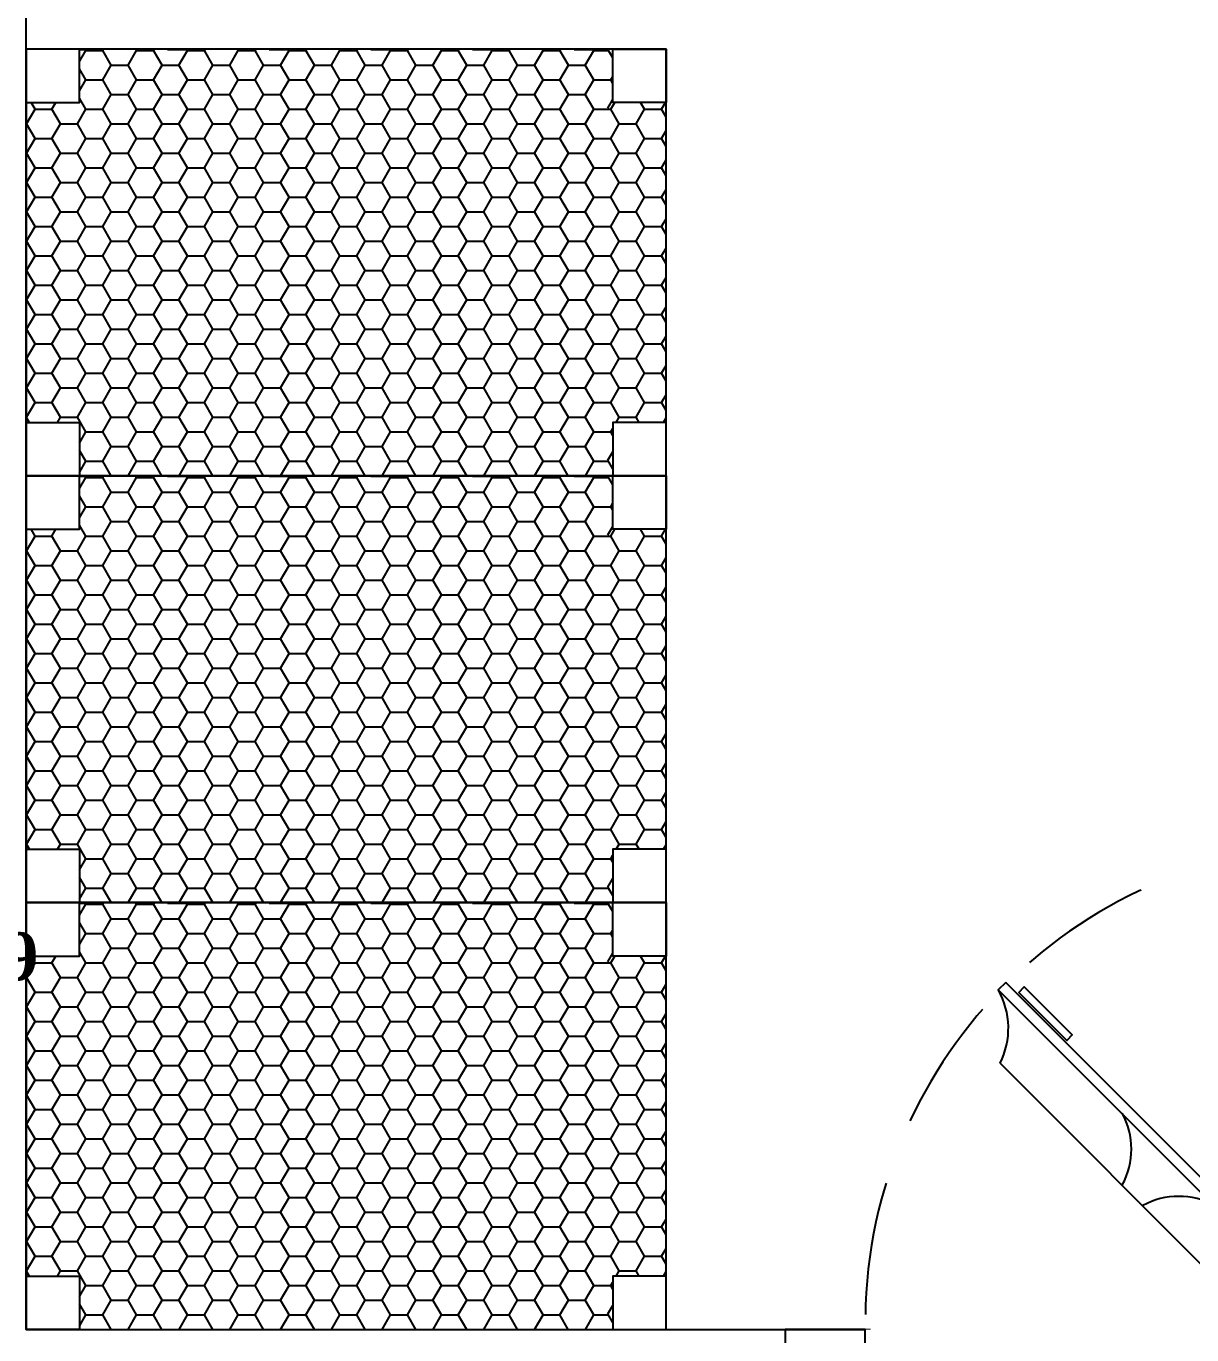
# Model space of a CAD drawing. Header units: millimetres. Extents: x 322668 to 332469, y 13187 to 20117.
# Drawn here: x 329179.1 to 329397.7, y 15330.3 to 15575.6 of the extents above; entities that cross this region are included whole.
import ezdxf

# ---------------------------------------------------------------- set-up
doc = ezdxf.new("R2010")
doc.units = ezdxf.units.MM
doc.header["$LTSCALE"] = 50
doc.header["$MEASUREMENT"] = 0
doc.header["$PDMODE"] = 3
doc.header["$PDSIZE"] = -0.5
doc.linetypes.add('DASHED', pattern=[0.75, 0.5, -0.25])
doc.layers.get('0').update_dxf_attribs({"linetype": 'CONTINUOUS'})
doc.layers.get('DEFPOINTS').update_dxf_attribs({"linetype": 'CONTINUOUS'})
doc.layers.add('GRC-Ekipman', color=4, linetype='CONTINUOUS', lineweight=25)
doc.layers.add('s-depo', color=140, linetype='CONTINUOUS', lineweight=25)
for name, color, linetype in [('Kıtc-002 Çizgi', 7, 'CONTINUOUS'), ('Kıtc-028 Yer Izgarası', 252, 'CONTINUOUS'), ('Kıtc-034 Soğuk Oda', 1, 'CONTINUOUS'), ('MIM_DUVAR', 4, 'CONTINUOUS'), ('MIM_OLCU-DIS', 1, 'CONTINUOUS')]:
    doc.layers.add(name, color=color, linetype=linetype)
doc.styles.add('OLCU', font='TSIMPLEX.SHX', dxfattribs={"width": 0.7})
doc.styles.add('REF', font='calibri.ttf', dxfattribs={"height": 10})
doc.dimstyles.new('200-OLCU-DIŞ', dxfattribs={"dimtxt": 30, "dimasz": 10, "dimexe": 0, "dimexo": 0, "dimgap": 10, "dimtad": 1, "dimdec": 1, "dimdsep": 46, "dimtxsty": 'OLCU', "dimblk1": 'DOT', "dimblk2": 'DOT', "dimsah": 1, "dimcen": 0, "dimclrd": 7, "dimclre": 7, "dimclrt": 4, "dimadec": 0, "dimazin": 0, "dimtfac": 1, "dimtdec": 1, "dimtix": 1, "dimtmove": 2, "dimatfit": 3, "dimldrblk": 'DOT', "dimfxl": 0, "dimtolj": 1, "dimarcsym": 0})

# ---------------------------------------------------------------- blocks, each defined once
blk = doc.blocks.new('_DOT')
at = {"color": 0, "linetype": 'ByBlock'}
blk.add_line((-0.5, 0), (-1, 0), dxfattribs=at)
at = {"color": 0, "linetype": 'ByBlock', "const_width": 0.5}
blk.add_lwpolyline([(-0.25, 0, 1), (0.25, 0, 1)], format="xyb", close=True, dxfattribs=at)
blk = doc.blocks.new('*D159')
at = {"layer": 'DEFPOINTS', "color": 0}
for p in [(329577.75, 18407.96, -57.5), (327588.54, 14893), (330092.59, 14893)]:
    blk.add_point(p, dxfattribs=at)
at = {"layer": 'MIM_OLCU-DIS', "color": 7, "lineweight": -2}
for p, q in [((330052.83, 18407.96), (330092.59, 18407.96)), ((330092.59, 18397.96), (330092.59, 14903)), ((330052.59, 14893), (330092.59, 14893))]:
    blk.add_line(p, q, dxfattribs=at)
at = {"layer": 'MIM_OLCU-DIS', "color": 7, "lineweight": -2, "xscale": 10, "yscale": 10, "zscale": 10}
for p, rotation in [((330092.59, 18407.96), 90), ((330092.59, 14893), 270)]:
    blk.add_blockref('_DOT', p, dxfattribs=dict(at, rotation=rotation))
at = {"layer": 'MIM_OLCU-DIS', "color": 4, "insert": (330067.59, 16650.48), "char_height": 30, "attachment_point": 5, "rotation": 90, "style": 'OLCU'}
blk.add_mtext('\\A1;3515', dxfattribs=at)
blk = doc.blocks.new('A$C60E3056A')
at = {"layer": 'Kıtc-034 Soğuk Oda', "color": 3}
blk.add_line((13.32, 80.05), (13.32, 9.95), dxfattribs=at)
for points in [[(1.83, 0), (3.83, 0), (3.83, 90), (1.83, 90)], [(1.44, 3.03), (0, 3.03), (0, 15.75), (1.44, 15.75)]]:
    blk.add_lwpolyline(points, close=True, dxfattribs=at)
for centre, radius, start, end in [((17.93, 93.95), 14.65, 195.6381, 251.6489), ((17.17, 61.16), 14, 196.3254, 253.6365), ((17.17, 28.84), 14, 106.3635, 163.6746), ((17.93, -3.95), 14.65, 108.3511, 164.3619)]:
    blk.add_arc(centre, radius, start, end, dxfattribs=at)
blk = doc.blocks.new('A$C4A7C2E03')
at = {"layer": 'Kıtc-034 Soğuk Oda', "color": 254}
blk.add_line((80.05, 0), (9.95, 0), dxfattribs=at)
for points in [[(3.03, 11.89), (3.03, 13.32), (15.75, 13.32), (15.75, 11.89)], [(0, 11.49), (0, 9.49), (90, 9.49), (90, 11.49)]]:
    blk.add_lwpolyline(points, close=True, dxfattribs=at)
for centre, radius, start, end in [((-3.95, -4.61), 14.65, 18.3511, 74.3619), ((28.84, -3.84), 14, 16.3635, 73.6746), ((61.16, -3.84), 14, 106.3254, 163.6365), ((93.95, -4.61), 14.65, 105.6381, 161.6489)]:
    blk.add_arc(centre, radius, start, end, dxfattribs=at)
blk = doc.blocks.new('A$C65962AFD')
at = {"color": 3}
blk.add_wipeout([(90.69, 105), (90.69, 15), (100.69, 15), (100.69, 105)], dxfattribs=at).dxf.layer = 'Kıtc-034 Soğuk Oda'
at = {"layer": 'Kıtc-002 Çizgi', "color": 254, "linetype": 'DASHED'}
blk.add_arc((89.46, 104.46), 89.47, 180.9342, 270.7837, dxfattribs=at)
at = {"layer": 'Kıtc-034 Soğuk Oda'}
for points in [[(100.69, 105), (100.69, 120), (90.69, 120), (90.69, 105)], [(100.69, 0), (100.69, 15), (90.69, 15), (90.69, 0)]]:
    blk.add_lwpolyline(points, close=True, dxfattribs=at)
at = {"layer": 'Kıtc-002 Çizgi'}
blk.add_blockref('A$C4A7C2E03', (0, 94.09), dxfattribs=at)
at = {"layer": 'Kıtc-002 Çizgi', "rotation": 315}
blk.add_blockref('A$C60E3056A', (24.34, 42.65), dxfattribs=at)
blk = doc.blocks.new('A$C395D4C7C')
at = {"layer": 'Kıtc-028 Yer Izgarası'}
for p, q in [((10, 79.92), (13.83, 79.92)), ((10, 77.64), (11.19, 79.71)), ((11.19, 79.71), (11.07, 79.92)), ((11.19, 79.71), (14.37, 79.71)), ((13.83, 79.92), (13.88, 80)), ((14.37, 79.71), (14.51, 79.96)), ((15.95, 76.96), (14.37, 79.71)), ((19.13, 76.96), (20.72, 79.71)), ((20.72, 79.71), (20.59, 79.94)), ((20.72, 79.71), (23.89, 79.71)), ((23.89, 79.71), (24.02, 79.93)), ((25.48, 76.96), (23.89, 79.71)), ((26.53, 79.92), (26.48, 80)), ((26.53, 79.92), (32.88, 79.92)), ((28.65, 76.96), (30.24, 79.71)), ((30.24, 79.71), (30.12, 79.92)), ((30.24, 79.71), (33.42, 79.71)), ((32.88, 79.92), (32.93, 80)), ((33.42, 79.71), (33.55, 79.94)), ((35, 76.96), (33.42, 79.71)), ((38.18, 76.96), (39.77, 79.71)), ((39.77, 79.71), (39.64, 79.93)), ((39.77, 79.71), (42.94, 79.71)), ((42.94, 79.71), (43.07, 79.92)), ((44.53, 76.96), (42.94, 79.71)), ((45.58, 79.92), (45.53, 80)), ((45.58, 79.92), (51.93, 79.92)), ((47.7, 76.96), (49.29, 79.71)), ((49.29, 79.71), (49.17, 79.92)), ((49.29, 79.71), (52.47, 79.71)), ((51.93, 79.92), (51.98, 80)), ((52.47, 79.71), (52.6, 79.93)), ((54.05, 76.96), (52.47, 79.71)), ((57.23, 76.96), (58.82, 79.71)), ((58.82, 79.71), (58.69, 79.93)), ((58.82, 79.71), (61.99, 79.71)), ((61.99, 79.71), (62.12, 79.92)), ((63.58, 76.96), (61.99, 79.71)), ((64.63, 79.92), (64.58, 80)), ((64.63, 79.92), (70.98, 79.92)), ((66.75, 76.96), (68.34, 79.71)), ((68.34, 79.71), (68.22, 79.92)), ((68.34, 79.71), (71.52, 79.71)), ((70.98, 79.92), (71.03, 80)), ((71.52, 79.71), (71.65, 79.93)), ((73.1, 76.96), (71.52, 79.71)), ((76.28, 76.96), (77.87, 79.71)), ((77.87, 79.71), (77.74, 79.92)), ((77.87, 79.71), (81.04, 79.71)), ((81.04, 79.71), (81.16, 79.92)), ((82.63, 76.96), (81.04, 79.71)), ((83.68, 79.92), (83.63, 80)), ((83.68, 79.92), (90.03, 79.92)), ((85.8, 76.96), (87.39, 79.71)), ((87.39, 79.71), (87.27, 79.92)), ((87.39, 79.71), (90.57, 79.71)), ((90.03, 79.92), (90.08, 80)), ((90.57, 79.71), (90.69, 79.93)), ((92.15, 76.96), (90.57, 79.71)), ((95.33, 76.96), (96.92, 79.71)), ((96.92, 79.71), (96.79, 79.92)), ((96.92, 79.71), (100.09, 79.71)), ((100.09, 79.71), (100.21, 79.92)), ((101.68, 76.96), (100.09, 79.71)), ((102.73, 79.92), (102.68, 80)), ((102.73, 79.92), (109.08, 79.92)), ((104.85, 76.96), (106.44, 79.71)), ((106.44, 79.71), (106.32, 79.92)), ((106.44, 79.71), (109.2, 79.71)), ((109.08, 79.92), (109.13, 80)), ((110, 78.32), (109.08, 79.92)), ((11.19, 74.21), (10, 76.27)), ((14.37, 74.21), (15.95, 76.96)), ((15.95, 76.96), (19.13, 76.96)), ((20.72, 74.21), (19.13, 76.96)), ((23.89, 74.21), (25.48, 76.96)), ((25.48, 76.96), (28.65, 76.96)), ((30.24, 74.21), (28.65, 76.96)), ((33.42, 74.21), (35, 76.96)), ((35, 76.96), (38.18, 76.96)), ((39.77, 74.21), (38.18, 76.96)), ((42.94, 74.21), (44.53, 76.96)), ((44.53, 76.96), (47.7, 76.96)), ((49.29, 74.21), (47.7, 76.96)), ((52.47, 74.21), (54.05, 76.96)), ((54.05, 76.96), (57.23, 76.96)), ((58.82, 74.21), (57.23, 76.96)), ((61.99, 74.21), (63.58, 76.96)), ((63.58, 76.96), (66.75, 76.96)), ((68.34, 74.21), (66.75, 76.96)), ((71.52, 74.21), (73.1, 76.96)), ((73.1, 76.96), (76.28, 76.96)), ((77.87, 74.21), (76.28, 76.96)), ((81.04, 74.21), (82.63, 76.96)), ((82.63, 76.96), (85.8, 76.96)), ((87.39, 74.21), (85.8, 76.96)), ((90.57, 74.21), (92.15, 76.96)), ((92.15, 76.96), (95.33, 76.96)), ((96.92, 74.21), (95.33, 76.96)), ((100.09, 74.21), (101.68, 76.96)), ((101.68, 76.96), (104.85, 76.96)), ((106.44, 74.21), (104.85, 76.96)), ((10, 72.14), (11.19, 74.21)), ((11.19, 74.21), (14.37, 74.21)), ((15.95, 71.46), (14.37, 74.21)), ((19.13, 71.46), (20.72, 74.21)), ((20.72, 74.21), (23.89, 74.21)), ((25.48, 71.46), (23.89, 74.21)), ((28.65, 71.46), (30.24, 74.21)), ((30.24, 74.21), (33.42, 74.21)), ((35, 71.46), (33.42, 74.21)), ((38.18, 71.46), (39.77, 74.21)), ((39.77, 74.21), (42.94, 74.21)), ((44.53, 71.46), (42.94, 74.21)), ((47.7, 71.46), (49.29, 74.21)), ((49.29, 74.21), (52.47, 74.21)), ((54.05, 71.46), (52.47, 74.21)), ((57.23, 71.46), (58.82, 74.21)), ((58.82, 74.21), (61.99, 74.21)), ((63.58, 71.46), (61.99, 74.21)), ((66.75, 71.46), (68.34, 74.21)), ((68.34, 74.21), (71.52, 74.21)), ((73.1, 71.46), (71.52, 74.21)), ((76.28, 71.46), (77.87, 74.21)), ((77.87, 74.21), (81.04, 74.21)), ((82.63, 71.46), (81.04, 74.21)), ((85.8, 71.46), (87.39, 74.21)), ((87.39, 74.21), (90.57, 74.21)), ((92.15, 71.46), (90.57, 74.21)), ((95.33, 71.46), (96.92, 74.21)), ((96.92, 74.21), (100.09, 74.21)), ((101.68, 71.46), (100.09, 74.21)), ((104.85, 71.46), (106.44, 74.21)), ((106.44, 74.21), (109.62, 74.21)), ((109.62, 74.21), (110, 74.87)), ((110, 73.55), (109.62, 74.21)), ((14.37, 68.71), (15.95, 71.46)), ((15.95, 71.46), (19.13, 71.46)), ((20.72, 68.71), (19.13, 71.46)), ((23.89, 68.71), (25.48, 71.46)), ((25.48, 71.46), (28.65, 71.46)), ((30.24, 68.71), (28.65, 71.46)), ((33.42, 68.71), (35, 71.46)), ((35, 71.46), (38.18, 71.46)), ((39.77, 68.71), (38.18, 71.46)), ((42.94, 68.71), (44.53, 71.46)), ((44.53, 71.46), (47.7, 71.46)), ((49.29, 68.71), (47.7, 71.46)), ((52.47, 68.71), (54.05, 71.46)), ((54.05, 71.46), (57.23, 71.46)), ((58.82, 68.71), (57.23, 71.46)), ((61.99, 68.71), (63.58, 71.46)), ((63.58, 71.46), (66.75, 71.46)), ((68.34, 68.71), (66.75, 71.46)), ((71.52, 68.71), (73.1, 71.46)), ((73.1, 71.46), (76.28, 71.46)), ((77.87, 68.71), (76.28, 71.46)), ((81.04, 68.71), (82.63, 71.46)), ((82.63, 71.46), (85.8, 71.46)), ((87.39, 68.71), (85.8, 71.46)), ((90.57, 68.71), (92.15, 71.46)), ((92.15, 71.46), (95.33, 71.46)), ((96.92, 68.71), (95.33, 71.46)), ((100.09, 68.71), (101.68, 71.46)), ((101.68, 71.46), (104.85, 71.46)), ((106.44, 68.71), (104.85, 71.46)), ((0.08, 65.96), (1.67, 68.71)), ((1.67, 68.71), (0.92, 70)), ((1.67, 68.71), (4.84, 68.71)), ((4.84, 68.71), (5.59, 70)), ((6.43, 65.96), (4.84, 68.71)), ((9.6, 65.96), (11.19, 68.71)), ((11.19, 68.71), (10, 70.78)), ((11.19, 68.71), (14.37, 68.71)), ((15.95, 65.96), (14.37, 68.71)), ((19.13, 65.96), (20.72, 68.71)), ((20.72, 68.71), (23.89, 68.71)), ((25.48, 65.96), (23.89, 68.71)), ((28.65, 65.96), (30.24, 68.71)), ((30.24, 68.71), (33.42, 68.71)), ((35, 65.96), (33.42, 68.71)), ((38.18, 65.96), (39.77, 68.71)), ((39.77, 68.71), (42.94, 68.71)), ((44.53, 65.96), (42.94, 68.71)), ((47.7, 65.96), (49.29, 68.71)), ((49.29, 68.71), (52.47, 68.71)), ((54.05, 65.96), (52.47, 68.71)), ((57.23, 65.96), (58.82, 68.71)), ((58.82, 68.71), (61.99, 68.71)), ((63.58, 65.96), (61.99, 68.71)), ((66.75, 65.96), (68.34, 68.71)), ((68.34, 68.71), (71.52, 68.71)), ((73.1, 65.96), (71.52, 68.71)), ((76.28, 65.96), (77.87, 68.71)), ((77.87, 68.71), (81.04, 68.71)), ((82.63, 65.96), (81.04, 68.71)), ((85.8, 65.96), (87.39, 68.71)), ((87.39, 68.71), (90.57, 68.71)), ((92.15, 65.96), (90.57, 68.71)), ((95.33, 65.96), (96.92, 68.71)), ((96.92, 68.71), (100.09, 68.71)), ((101.68, 65.96), (100.09, 68.71)), ((104.85, 65.96), (106.44, 68.71)), ((106.44, 68.71), (109.62, 68.71)), ((109.08, 68.92), (110, 70.51)), ((109.62, 68.71), (110.36, 70)), ((111.2, 65.96), (109.62, 68.71)), ((114.38, 65.96), (115.97, 68.71)), ((115.97, 68.71), (115.22, 70)), ((115.97, 68.71), (119.14, 68.71)), ((119.14, 68.71), (119.89, 70)), ((120, 67.22), (119.14, 68.71)), ((0, 65.96), (0.08, 65.96)), ((1.67, 63.21), (0.08, 65.96)), ((4.84, 63.21), (6.43, 65.96)), ((6.43, 65.96), (9.6, 65.96)), ((11.19, 63.21), (9.6, 65.96)), ((14.37, 63.21), (15.95, 65.96)), ((15.95, 65.96), (19.13, 65.96)), ((20.72, 63.21), (19.13, 65.96)), ((23.89, 63.21), (25.48, 65.96)), ((25.48, 65.96), (28.65, 65.96)), ((30.24, 63.21), (28.65, 65.96)), ((33.42, 63.21), (35, 65.96)), ((35, 65.96), (38.18, 65.96)), ((39.77, 63.21), (38.18, 65.96)), ((42.94, 63.21), (44.53, 65.96)), ((44.53, 65.96), (47.7, 65.96)), ((49.29, 63.21), (47.7, 65.96)), ((52.47, 63.21), (54.05, 65.96)), ((54.05, 65.96), (57.23, 65.96)), ((58.82, 63.21), (57.23, 65.96)), ((61.99, 63.21), (63.58, 65.96)), ((63.58, 65.96), (66.75, 65.96)), ((68.34, 63.21), (66.75, 65.96)), ((71.52, 63.21), (73.1, 65.96)), ((73.1, 65.96), (76.28, 65.96)), ((77.87, 63.21), (76.28, 65.96)), ((81.04, 63.21), (82.63, 65.96)), ((82.63, 65.96), (85.8, 65.96)), ((87.39, 63.21), (85.8, 65.96)), ((90.57, 63.21), (92.15, 65.96)), ((92.15, 65.96), (95.33, 65.96)), ((96.92, 63.21), (95.33, 65.96)), ((100.09, 63.21), (101.68, 65.96)), ((101.68, 65.96), (104.85, 65.96)), ((106.44, 63.21), (104.85, 65.96)), ((109.62, 63.21), (111.2, 65.96)), ((111.2, 65.96), (114.38, 65.96)), ((115.97, 63.21), (114.38, 65.96)), ((119.14, 63.21), (120, 64.7)), ((0.08, 60.46), (1.67, 63.21)), ((1.67, 63.21), (4.84, 63.21)), ((6.43, 60.46), (4.84, 63.21)), ((9.6, 60.46), (11.19, 63.21)), ((11.19, 63.21), (14.37, 63.21)), ((15.95, 60.46), (14.37, 63.21)), ((19.13, 60.46), (20.72, 63.21)), ((20.72, 63.21), (23.89, 63.21)), ((25.48, 60.46), (23.89, 63.21)), ((28.65, 60.46), (30.24, 63.21)), ((30.24, 63.21), (33.42, 63.21)), ((35, 60.46), (33.42, 63.21)), ((38.18, 60.46), (39.77, 63.21)), ((39.77, 63.21), (42.94, 63.21)), ((44.53, 60.46), (42.94, 63.21)), ((47.7, 60.46), (49.29, 63.21)), ((49.29, 63.21), (52.47, 63.21)), ((54.05, 60.46), (52.47, 63.21)), ((57.23, 60.46), (58.82, 63.21)), ((58.82, 63.21), (61.99, 63.21)), ((63.58, 60.46), (61.99, 63.21)), ((66.75, 60.46), (68.34, 63.21)), ((68.34, 63.21), (71.52, 63.21)), ((73.1, 60.46), (71.52, 63.21)), ((76.28, 60.46), (77.87, 63.21)), ((77.87, 63.21), (81.04, 63.21)), ((82.63, 60.46), (81.04, 63.21)), ((85.8, 60.46), (87.39, 63.21)), ((87.39, 63.21), (90.57, 63.21)), ((92.15, 60.46), (90.57, 63.21)), ((95.33, 60.46), (96.92, 63.21)), ((96.92, 63.21), (100.09, 63.21)), ((101.68, 60.46), (100.09, 63.21)), ((104.85, 60.46), (106.44, 63.21)), ((106.44, 63.21), (109.62, 63.21)), ((111.2, 60.46), (109.62, 63.21)), ((114.38, 60.46), (115.97, 63.21)), ((115.97, 63.21), (119.14, 63.21)), ((120, 61.73), (119.14, 63.21)), ((0, 60.46), (0.08, 60.46)), ((1.67, 57.71), (0.08, 60.46)), ((4.84, 57.71), (6.43, 60.46)), ((6.43, 60.46), (9.6, 60.46)), ((11.19, 57.71), (9.6, 60.46)), ((14.37, 57.71), (15.95, 60.46)), ((15.95, 60.46), (19.13, 60.46)), ((20.72, 57.71), (19.13, 60.46)), ((23.89, 57.71), (25.48, 60.46)), ((25.48, 60.46), (28.65, 60.46)), ((30.24, 57.71), (28.65, 60.46)), ((33.42, 57.71), (35, 60.46)), ((35, 60.46), (38.18, 60.46)), ((39.77, 57.71), (38.18, 60.46)), ((42.94, 57.71), (44.53, 60.46)), ((44.53, 60.46), (47.7, 60.46)), ((49.29, 57.71), (47.7, 60.46)), ((52.47, 57.71), (54.05, 60.46)), ((54.05, 60.46), (57.23, 60.46)), ((58.82, 57.71), (57.23, 60.46)), ((61.99, 57.71), (63.58, 60.46)), ((63.58, 60.46), (66.75, 60.46)), ((68.34, 57.71), (66.75, 60.46)), ((71.52, 57.71), (73.1, 60.46)), ((73.1, 60.46), (76.28, 60.46)), ((77.87, 57.71), (76.28, 60.46)), ((81.04, 57.71), (82.63, 60.46)), ((82.63, 60.46), (85.8, 60.46)), ((87.39, 57.71), (85.8, 60.46)), ((90.57, 57.71), (92.15, 60.46)), ((92.15, 60.46), (95.33, 60.46)), ((96.92, 57.71), (95.33, 60.46)), ((100.09, 57.71), (101.68, 60.46)), ((101.68, 60.46), (104.85, 60.46)), ((106.44, 57.71), (104.85, 60.46)), ((109.62, 57.71), (111.2, 60.46)), ((111.2, 60.46), (114.38, 60.46)), ((115.97, 57.71), (114.38, 60.46)), ((119.14, 57.71), (120, 59.2)), ((0.08, 54.96), (1.67, 57.71)), ((1.67, 57.71), (4.84, 57.71)), ((6.43, 54.96), (4.84, 57.71)), ((9.6, 54.96), (11.19, 57.71)), ((11.19, 57.71), (14.37, 57.71)), ((15.95, 54.96), (14.37, 57.71)), ((19.13, 54.96), (20.72, 57.71)), ((20.72, 57.71), (23.89, 57.71)), ((25.48, 54.96), (23.89, 57.71)), ((28.65, 54.96), (30.24, 57.71)), ((30.24, 57.71), (33.42, 57.71)), ((35, 54.96), (33.42, 57.71)), ((38.18, 54.96), (39.77, 57.71)), ((39.77, 57.71), (42.94, 57.71)), ((44.53, 54.96), (42.94, 57.71)), ((47.7, 54.96), (49.29, 57.71)), ((49.29, 57.71), (52.47, 57.71)), ((54.05, 54.96), (52.47, 57.71)), ((57.23, 54.96), (58.82, 57.71)), ((58.82, 57.71), (61.99, 57.71)), ((63.58, 54.96), (61.99, 57.71)), ((66.75, 54.96), (68.34, 57.71)), ((68.34, 57.71), (71.52, 57.71)), ((73.1, 54.96), (71.52, 57.71)), ((76.28, 54.96), (77.87, 57.71)), ((77.87, 57.71), (81.04, 57.71)), ((82.63, 54.96), (81.04, 57.71)), ((85.8, 54.96), (87.39, 57.71)), ((87.39, 57.71), (90.57, 57.71)), ((92.15, 54.96), (90.57, 57.71)), ((95.33, 54.96), (96.92, 57.71)), ((96.92, 57.71), (100.09, 57.71)), ((101.68, 54.96), (100.09, 57.71)), ((104.85, 54.96), (106.44, 57.71)), ((106.44, 57.71), (109.62, 57.71)), ((111.2, 54.96), (109.62, 57.71)), ((114.38, 54.96), (115.97, 57.71)), ((115.97, 57.71), (119.14, 57.71)), ((120, 56.23), (119.14, 57.71)), ((0, 54.96), (0.08, 54.96)), ((1.67, 52.21), (0.08, 54.96)), ((4.84, 52.21), (6.43, 54.96)), ((6.43, 54.96), (9.6, 54.96)), ((11.19, 52.21), (9.6, 54.96)), ((14.37, 52.21), (15.95, 54.96)), ((15.95, 54.96), (19.13, 54.96)), ((20.72, 52.21), (19.13, 54.96)), ((23.89, 52.21), (25.48, 54.96)), ((25.48, 54.96), (28.65, 54.96)), ((30.24, 52.21), (28.65, 54.96)), ((33.42, 52.21), (35, 54.96)), ((35, 54.96), (38.18, 54.96)), ((39.77, 52.21), (38.18, 54.96)), ((42.94, 52.21), (44.53, 54.96)), ((44.53, 54.96), (47.7, 54.96)), ((49.29, 52.21), (47.7, 54.96)), ((52.47, 52.21), (54.05, 54.96)), ((54.05, 54.96), (57.23, 54.96)), ((58.82, 52.21), (57.23, 54.96)), ((61.99, 52.21), (63.58, 54.96)), ((63.58, 54.96), (66.75, 54.96)), ((68.34, 52.21), (66.75, 54.96)), ((71.52, 52.21), (73.1, 54.96)), ((73.1, 54.96), (76.28, 54.96)), ((77.87, 52.21), (76.28, 54.96)), ((81.04, 52.21), (82.63, 54.96)), ((82.63, 54.96), (85.8, 54.96)), ((87.39, 52.21), (85.8, 54.96)), ((90.57, 52.21), (92.15, 54.96)), ((92.15, 54.96), (95.33, 54.96)), ((96.92, 52.21), (95.33, 54.96)), ((100.09, 52.21), (101.68, 54.96)), ((101.68, 54.96), (104.85, 54.96)), ((106.44, 52.21), (104.85, 54.96)), ((109.62, 52.21), (111.2, 54.96)), ((111.2, 54.96), (114.38, 54.96)), ((115.97, 52.21), (114.38, 54.96)), ((0.08, 49.46), (1.67, 52.21)), ((1.67, 52.21), (4.84, 52.21)), ((6.43, 49.46), (4.84, 52.21)), ((9.6, 49.46), (11.19, 52.21)), ((11.19, 52.21), (14.37, 52.21)), ((15.95, 49.46), (14.37, 52.21)), ((19.13, 49.46), (20.72, 52.21)), ((20.72, 52.21), (23.89, 52.21)), ((25.48, 49.46), (23.89, 52.21)), ((28.65, 49.46), (30.24, 52.21)), ((30.24, 52.21), (33.42, 52.21)), ((35, 49.46), (33.42, 52.21)), ((38.18, 49.46), (39.77, 52.21)), ((39.77, 52.21), (42.94, 52.21)), ((44.53, 49.46), (42.94, 52.21)), ((47.7, 49.46), (49.29, 52.21)), ((49.29, 52.21), (52.47, 52.21)), ((54.05, 49.46), (52.47, 52.21)), ((57.23, 49.46), (58.82, 52.21)), ((58.82, 52.21), (61.99, 52.21)), ((63.58, 49.46), (61.99, 52.21)), ((66.75, 49.46), (68.34, 52.21)), ((68.34, 52.21), (71.52, 52.21)), ((73.1, 49.46), (71.52, 52.21)), ((76.28, 49.46), (77.87, 52.21)), ((77.87, 52.21), (81.04, 52.21)), ((82.63, 49.46), (81.04, 52.21)), ((85.8, 49.46), (87.39, 52.21)), ((87.39, 52.21), (90.57, 52.21)), ((92.15, 49.46), (90.57, 52.21)), ((95.33, 49.46), (96.92, 52.21)), ((96.92, 52.21), (100.09, 52.21)), ((101.68, 49.46), (100.09, 52.21)), ((104.85, 49.46), (106.44, 52.21)), ((106.44, 52.21), (109.62, 52.21)), ((111.2, 49.46), (109.62, 52.21)), ((114.38, 49.46), (115.97, 52.21)), ((115.97, 52.21), (119.14, 52.21)), ((119.14, 52.21), (120, 53.7)), ((120, 50.73), (119.14, 52.21)), ((0, 49.46), (0.08, 49.46)), ((1.67, 46.71), (0.08, 49.46)), ((4.84, 46.71), (6.43, 49.46)), ((6.43, 49.46), (9.6, 49.46)), ((11.19, 46.71), (9.6, 49.46)), ((14.37, 46.71), (15.95, 49.46)), ((15.95, 49.46), (19.13, 49.46)), ((20.72, 46.71), (19.13, 49.46)), ((23.89, 46.71), (25.48, 49.46)), ((25.48, 49.46), (28.65, 49.46)), ((30.24, 46.71), (28.65, 49.46)), ((33.42, 46.71), (35, 49.46)), ((35, 49.46), (38.18, 49.46)), ((39.77, 46.71), (38.18, 49.46)), ((42.94, 46.71), (44.53, 49.46)), ((44.53, 49.46), (47.7, 49.46)), ((49.29, 46.71), (47.7, 49.46)), ((52.47, 46.71), (54.05, 49.46)), ((54.05, 49.46), (57.23, 49.46)), ((58.82, 46.71), (57.23, 49.46)), ((61.99, 46.71), (63.58, 49.46)), ((63.58, 49.46), (66.75, 49.46)), ((68.34, 46.71), (66.75, 49.46)), ((71.52, 46.71), (73.1, 49.46)), ((73.1, 49.46), (76.28, 49.46)), ((77.87, 46.71), (76.28, 49.46)), ((81.04, 46.71), (82.63, 49.46)), ((82.63, 49.46), (85.8, 49.46)), ((87.39, 46.71), (85.8, 49.46)), ((90.57, 46.71), (92.15, 49.46)), ((92.15, 49.46), (95.33, 49.46)), ((96.92, 46.71), (95.33, 49.46)), ((100.09, 46.71), (101.68, 49.46)), ((101.68, 49.46), (104.85, 49.46)), ((106.44, 46.71), (104.85, 49.46)), ((109.62, 46.71), (111.2, 49.46)), ((111.2, 49.46), (114.38, 49.46)), ((115.97, 46.71), (114.38, 49.46)), ((0.08, 43.96), (1.67, 46.71)), ((1.67, 46.71), (4.84, 46.71)), ((6.43, 43.96), (4.84, 46.71)), ((9.6, 43.96), (11.19, 46.71)), ((11.19, 46.71), (14.37, 46.71)), ((15.95, 43.96), (14.37, 46.71)), ((19.13, 43.96), (20.72, 46.71)), ((20.72, 46.71), (23.89, 46.71)), ((25.48, 43.96), (23.89, 46.71)), ((28.65, 43.96), (30.24, 46.71)), ((30.24, 46.71), (33.42, 46.71)), ((35, 43.96), (33.42, 46.71)), ((38.18, 43.96), (39.77, 46.71)), ((39.77, 46.71), (42.94, 46.71)), ((44.53, 43.96), (42.94, 46.71)), ((47.7, 43.96), (49.29, 46.71)), ((49.29, 46.71), (52.47, 46.71)), ((54.05, 43.96), (52.47, 46.71)), ((57.23, 43.96), (58.82, 46.71)), ((58.82, 46.71), (61.99, 46.71)), ((63.58, 43.96), (61.99, 46.71)), ((66.75, 43.96), (68.34, 46.71)), ((68.34, 46.71), (71.52, 46.71)), ((73.1, 43.96), (71.52, 46.71)), ((76.28, 43.96), (77.87, 46.71)), ((77.87, 46.71), (81.04, 46.71)), ((82.63, 43.96), (81.04, 46.71)), ((85.8, 43.96), (87.39, 46.71)), ((87.39, 46.71), (90.57, 46.71)), ((92.15, 43.96), (90.57, 46.71)), ((95.33, 43.96), (96.92, 46.71)), ((96.92, 46.71), (100.09, 46.71)), ((101.68, 43.96), (100.09, 46.71)), ((104.85, 43.96), (106.44, 46.71)), ((106.44, 46.71), (109.62, 46.71)), ((111.2, 43.96), (109.62, 46.71)), ((114.38, 43.96), (115.97, 46.71)), ((115.97, 46.71), (119.14, 46.71)), ((119.14, 46.71), (120, 48.2)), ((120, 45.23), (119.14, 46.71)), ((0, 43.96), (0.08, 43.96)), ((1.67, 41.21), (0.08, 43.96)), ((4.84, 41.21), (6.43, 43.96)), ((6.43, 43.96), (9.6, 43.96)), ((11.19, 41.21), (9.6, 43.96)), ((14.37, 41.21), (15.95, 43.96)), ((15.95, 43.96), (19.13, 43.96)), ((20.72, 41.21), (19.13, 43.96)), ((23.89, 41.21), (25.48, 43.96)), ((25.48, 43.96), (28.65, 43.96)), ((30.24, 41.21), (28.65, 43.96)), ((33.42, 41.21), (35, 43.96)), ((35, 43.96), (38.18, 43.96)), ((39.77, 41.21), (38.18, 43.96)), ((42.94, 41.21), (44.53, 43.96)), ((44.53, 43.96), (47.7, 43.96)), ((49.29, 41.21), (47.7, 43.96)), ((52.47, 41.21), (54.05, 43.96)), ((54.05, 43.96), (57.23, 43.96)), ((58.82, 41.21), (57.23, 43.96)), ((61.99, 41.21), (63.58, 43.96)), ((63.58, 43.96), (66.75, 43.96)), ((68.34, 41.21), (66.75, 43.96)), ((71.52, 41.21), (73.1, 43.96)), ((73.1, 43.96), (76.28, 43.96)), ((77.87, 41.21), (76.28, 43.96)), ((81.04, 41.21), (82.63, 43.96)), ((82.63, 43.96), (85.8, 43.96)), ((87.39, 41.21), (85.8, 43.96)), ((90.57, 41.21), (92.15, 43.96)), ((92.15, 43.96), (95.33, 43.96)), ((96.92, 41.21), (95.33, 43.96)), ((100.09, 41.21), (101.68, 43.96)), ((101.68, 43.96), (104.85, 43.96)), ((106.44, 41.21), (104.85, 43.96)), ((109.62, 41.21), (111.2, 43.96)), ((111.2, 43.96), (114.38, 43.96)), ((115.97, 41.21), (114.38, 43.96)), ((119.14, 41.21), (120, 42.7)), ((0.08, 38.46), (1.67, 41.21)), ((1.67, 41.21), (4.84, 41.21)), ((6.43, 38.46), (4.84, 41.21)), ((9.6, 38.46), (11.19, 41.21)), ((11.19, 41.21), (14.37, 41.21)), ((15.95, 38.46), (14.37, 41.21)), ((19.13, 38.46), (20.72, 41.21)), ((20.72, 41.21), (23.89, 41.21)), ((25.48, 38.46), (23.89, 41.21)), ((28.65, 38.46), (30.24, 41.21)), ((30.24, 41.21), (33.42, 41.21)), ((35, 38.46), (33.42, 41.21)), ((38.18, 38.46), (39.77, 41.21)), ((39.77, 41.21), (42.94, 41.21)), ((44.53, 38.46), (42.94, 41.21)), ((47.7, 38.46), (49.29, 41.21)), ((49.29, 41.21), (52.47, 41.21)), ((54.05, 38.46), (52.47, 41.21)), ((57.23, 38.46), (58.82, 41.21)), ((58.82, 41.21), (61.99, 41.21)), ((63.58, 38.46), (61.99, 41.21)), ((66.75, 38.46), (68.34, 41.21)), ((68.34, 41.21), (71.52, 41.21)), ((73.1, 38.46), (71.52, 41.21)), ((76.28, 38.46), (77.87, 41.21)), ((77.87, 41.21), (81.04, 41.21)), ((82.63, 38.46), (81.04, 41.21)), ((85.8, 38.46), (87.39, 41.21)), ((87.39, 41.21), (90.57, 41.21)), ((92.15, 38.46), (90.57, 41.21)), ((95.33, 38.46), (96.92, 41.21)), ((96.92, 41.21), (100.09, 41.21)), ((101.68, 38.46), (100.09, 41.21)), ((104.85, 38.46), (106.44, 41.21)), ((106.44, 41.21), (109.62, 41.21)), ((111.2, 38.46), (109.62, 41.21)), ((114.38, 38.46), (115.97, 41.21)), ((115.97, 41.21), (119.14, 41.21)), ((120, 39.73), (119.14, 41.21)), ((0, 38.46), (0.08, 38.46)), ((1.67, 35.71), (0.08, 38.46)), ((4.84, 35.71), (6.43, 38.46)), ((6.43, 38.46), (9.6, 38.46)), ((11.19, 35.71), (9.6, 38.46)), ((14.37, 35.71), (15.95, 38.46)), ((15.95, 38.46), (19.13, 38.46)), ((20.72, 35.71), (19.13, 38.46)), ((23.89, 35.71), (25.48, 38.46)), ((25.48, 38.46), (28.65, 38.46)), ((30.24, 35.71), (28.65, 38.46)), ((33.42, 35.71), (35, 38.46)), ((35, 38.46), (38.18, 38.46)), ((39.77, 35.71), (38.18, 38.46)), ((42.94, 35.71), (44.53, 38.46)), ((44.53, 38.46), (47.7, 38.46)), ((49.29, 35.71), (47.7, 38.46)), ((52.47, 35.71), (54.05, 38.46)), ((54.05, 38.46), (57.23, 38.46)), ((58.82, 35.71), (57.23, 38.46)), ((61.99, 35.71), (63.58, 38.46)), ((63.58, 38.46), (66.75, 38.46)), ((68.34, 35.71), (66.75, 38.46)), ((71.52, 35.71), (73.1, 38.46)), ((73.1, 38.46), (76.28, 38.46)), ((77.87, 35.71), (76.28, 38.46)), ((81.04, 35.71), (82.63, 38.46)), ((82.63, 38.46), (85.8, 38.46)), ((87.39, 35.71), (85.8, 38.46)), ((90.57, 35.71), (92.15, 38.46)), ((92.15, 38.46), (95.33, 38.46)), ((96.92, 35.71), (95.33, 38.46)), ((100.09, 35.71), (101.68, 38.46)), ((101.68, 38.46), (104.85, 38.46)), ((106.44, 35.71), (104.85, 38.46)), ((109.62, 35.71), (111.2, 38.46)), ((111.2, 38.46), (114.38, 38.46)), ((115.97, 35.71), (114.38, 38.46)), ((119.14, 35.71), (120, 37.2)), ((0.08, 32.96), (1.67, 35.71)), ((1.67, 35.71), (4.84, 35.71)), ((6.43, 32.96), (4.84, 35.71)), ((9.6, 32.96), (11.19, 35.71)), ((11.19, 35.71), (14.37, 35.71)), ((15.95, 32.96), (14.37, 35.71)), ((19.13, 32.96), (20.72, 35.71)), ((20.72, 35.71), (23.89, 35.71)), ((25.48, 32.96), (23.89, 35.71)), ((28.65, 32.96), (30.24, 35.71)), ((30.24, 35.71), (33.42, 35.71)), ((35, 32.96), (33.42, 35.71)), ((38.18, 32.96), (39.77, 35.71)), ((39.77, 35.71), (42.94, 35.71)), ((44.53, 32.96), (42.94, 35.71)), ((47.7, 32.96), (49.29, 35.71)), ((49.29, 35.71), (52.47, 35.71)), ((54.05, 32.96), (52.47, 35.71)), ((57.23, 32.96), (58.82, 35.71)), ((58.82, 35.71), (61.99, 35.71)), ((63.58, 32.96), (61.99, 35.71)), ((66.75, 32.96), (68.34, 35.71)), ((68.34, 35.71), (71.52, 35.71)), ((73.1, 32.96), (71.52, 35.71)), ((76.28, 32.96), (77.87, 35.71)), ((77.87, 35.71), (81.04, 35.71)), ((82.63, 32.96), (81.04, 35.71)), ((85.8, 32.96), (87.39, 35.71)), ((87.39, 35.71), (90.57, 35.71)), ((92.15, 32.96), (90.57, 35.71)), ((95.33, 32.96), (96.92, 35.71)), ((96.92, 35.71), (100.09, 35.71)), ((101.68, 32.96), (100.09, 35.71)), ((104.85, 32.96), (106.44, 35.71)), ((106.44, 35.71), (109.62, 35.71)), ((111.2, 32.96), (109.62, 35.71)), ((114.38, 32.96), (115.97, 35.71)), ((115.97, 35.71), (119.14, 35.71)), ((120, 34.23), (119.14, 35.71)), ((0, 32.96), (0.08, 32.96)), ((1.67, 30.22), (0.08, 32.96)), ((4.84, 30.22), (6.43, 32.96)), ((6.43, 32.96), (9.6, 32.96)), ((11.19, 30.22), (9.6, 32.96)), ((14.37, 30.22), (15.95, 32.96)), ((15.95, 32.96), (19.13, 32.96)), ((20.72, 30.22), (19.13, 32.96)), ((23.89, 30.22), (25.48, 32.96)), ((25.48, 32.96), (28.65, 32.96)), ((30.24, 30.22), (28.65, 32.96)), ((33.42, 30.22), (35, 32.96)), ((35, 32.96), (38.18, 32.96)), ((39.77, 30.22), (38.18, 32.96)), ((42.94, 30.22), (44.53, 32.96)), ((44.53, 32.96), (47.7, 32.96)), ((49.29, 30.22), (47.7, 32.96)), ((52.47, 30.22), (54.05, 32.96)), ((54.05, 32.96), (57.23, 32.96)), ((58.82, 30.22), (57.23, 32.96)), ((61.99, 30.22), (63.58, 32.96)), ((63.58, 32.96), (66.75, 32.96)), ((68.34, 30.22), (66.75, 32.96)), ((71.52, 30.22), (73.1, 32.96)), ((73.1, 32.96), (76.28, 32.96)), ((77.87, 30.22), (76.28, 32.96)), ((81.04, 30.22), (82.63, 32.96)), ((82.63, 32.96), (85.8, 32.96)), ((87.39, 30.22), (85.8, 32.96)), ((90.57, 30.22), (92.15, 32.96)), ((92.15, 32.96), (95.33, 32.96)), ((96.92, 30.22), (95.33, 32.96)), ((100.09, 30.22), (101.68, 32.96)), ((101.68, 32.96), (104.85, 32.96)), ((106.44, 30.22), (104.85, 32.96)), ((109.62, 30.22), (111.2, 32.96)), ((111.2, 32.96), (114.38, 32.96)), ((115.97, 30.22), (114.38, 32.96)), ((0.08, 27.47), (1.67, 30.22)), ((1.67, 30.22), (4.84, 30.22)), ((6.43, 27.47), (4.84, 30.22)), ((9.6, 27.47), (11.19, 30.22)), ((11.19, 30.22), (14.37, 30.22)), ((15.95, 27.47), (14.37, 30.22)), ((19.13, 27.47), (20.72, 30.22)), ((20.72, 30.22), (23.89, 30.22)), ((25.48, 27.47), (23.89, 30.22)), ((28.65, 27.47), (30.24, 30.22)), ((30.24, 30.22), (33.42, 30.22)), ((35, 27.47), (33.42, 30.22)), ((38.18, 27.47), (39.77, 30.22)), ((39.77, 30.22), (42.94, 30.22)), ((44.53, 27.47), (42.94, 30.22)), ((47.7, 27.47), (49.29, 30.22)), ((49.29, 30.22), (52.47, 30.22)), ((54.05, 27.47), (52.47, 30.22)), ((57.23, 27.47), (58.82, 30.22)), ((58.82, 30.22), (61.99, 30.22)), ((63.58, 27.47), (61.99, 30.22)), ((66.75, 27.47), (68.34, 30.22)), ((68.34, 30.22), (71.52, 30.22)), ((73.1, 27.47), (71.52, 30.22)), ((76.28, 27.47), (77.87, 30.22)), ((77.87, 30.22), (81.04, 30.22)), ((82.63, 27.47), (81.04, 30.22)), ((85.8, 27.47), (87.39, 30.22)), ((87.39, 30.22), (90.57, 30.22)), ((92.15, 27.47), (90.57, 30.22)), ((95.33, 27.47), (96.92, 30.22)), ((96.92, 30.22), (100.09, 30.22)), ((101.68, 27.47), (100.09, 30.22)), ((104.85, 27.47), (106.44, 30.22)), ((106.44, 30.22), (109.62, 30.22)), ((111.2, 27.47), (109.62, 30.22)), ((114.38, 27.47), (115.97, 30.22)), ((115.97, 30.22), (119.14, 30.22)), ((119.14, 30.22), (120, 31.7)), ((120, 28.73), (119.14, 30.22)), ((0, 27.47), (0.08, 27.47)), ((1.67, 24.72), (0.08, 27.47)), ((4.84, 24.72), (6.43, 27.47)), ((6.43, 27.47), (9.6, 27.47)), ((11.19, 24.72), (9.6, 27.47)), ((14.37, 24.72), (15.95, 27.47)), ((15.95, 27.47), (19.13, 27.47)), ((20.72, 24.72), (19.13, 27.47)), ((23.89, 24.72), (25.48, 27.47)), ((25.48, 27.47), (28.65, 27.47)), ((30.24, 24.72), (28.65, 27.47)), ((33.42, 24.72), (35, 27.47)), ((35, 27.47), (38.18, 27.47)), ((39.77, 24.72), (38.18, 27.47)), ((42.94, 24.72), (44.53, 27.47)), ((44.53, 27.47), (47.7, 27.47)), ((49.29, 24.72), (47.7, 27.47)), ((52.47, 24.72), (54.05, 27.47)), ((54.05, 27.47), (57.23, 27.47)), ((58.82, 24.72), (57.23, 27.47)), ((61.99, 24.72), (63.58, 27.47)), ((63.58, 27.47), (66.75, 27.47)), ((68.34, 24.72), (66.75, 27.47)), ((71.52, 24.72), (73.1, 27.47)), ((73.1, 27.47), (76.28, 27.47)), ((77.87, 24.72), (76.28, 27.47)), ((81.04, 24.72), (82.63, 27.47)), ((82.63, 27.47), (85.8, 27.47)), ((87.39, 24.72), (85.8, 27.47)), ((90.57, 24.72), (92.15, 27.47)), ((92.15, 27.47), (95.33, 27.47)), ((96.92, 24.72), (95.33, 27.47)), ((100.09, 24.72), (101.68, 27.47)), ((101.68, 27.47), (104.85, 27.47)), ((106.44, 24.72), (104.85, 27.47)), ((109.62, 24.72), (111.2, 27.47)), ((111.2, 27.47), (114.38, 27.47)), ((115.97, 24.72), (114.38, 27.47)), ((0.08, 21.97), (1.67, 24.72)), ((1.67, 24.72), (4.84, 24.72)), ((6.43, 21.97), (4.84, 24.72)), ((9.6, 21.97), (11.19, 24.72)), ((11.19, 24.72), (14.37, 24.72)), ((15.95, 21.97), (14.37, 24.72)), ((19.13, 21.97), (20.72, 24.72)), ((20.72, 24.72), (23.89, 24.72)), ((25.48, 21.97), (23.89, 24.72)), ((28.65, 21.97), (30.24, 24.72)), ((30.24, 24.72), (33.42, 24.72)), ((35, 21.97), (33.42, 24.72)), ((38.18, 21.97), (39.77, 24.72)), ((39.77, 24.72), (42.94, 24.72)), ((44.53, 21.97), (42.94, 24.72)), ((47.7, 21.97), (49.29, 24.72)), ((49.29, 24.72), (52.47, 24.72)), ((54.05, 21.97), (52.47, 24.72)), ((57.23, 21.97), (58.82, 24.72)), ((58.82, 24.72), (61.99, 24.72)), ((63.58, 21.97), (61.99, 24.72)), ((66.75, 21.97), (68.34, 24.72)), ((68.34, 24.72), (71.52, 24.72)), ((73.1, 21.97), (71.52, 24.72)), ((76.28, 21.97), (77.87, 24.72)), ((77.87, 24.72), (81.04, 24.72)), ((82.63, 21.97), (81.04, 24.72)), ((85.8, 21.97), (87.39, 24.72)), ((87.39, 24.72), (90.57, 24.72)), ((92.15, 21.97), (90.57, 24.72)), ((95.33, 21.97), (96.92, 24.72)), ((96.92, 24.72), (100.09, 24.72)), ((101.68, 21.97), (100.09, 24.72)), ((104.85, 21.97), (106.44, 24.72)), ((106.44, 24.72), (109.62, 24.72)), ((111.2, 21.97), (109.62, 24.72)), ((114.38, 21.97), (115.97, 24.72)), ((115.97, 24.72), (119.14, 24.72)), ((119.14, 24.72), (120, 26.2)), ((120, 23.23), (119.14, 24.72)), ((0, 21.97), (0.08, 21.97)), ((1.67, 19.22), (0.08, 21.97)), ((4.84, 19.22), (6.43, 21.97)), ((6.43, 21.97), (9.6, 21.97)), ((11.19, 19.22), (9.6, 21.97)), ((14.37, 19.22), (15.95, 21.97)), ((15.95, 21.97), (19.13, 21.97)), ((20.72, 19.22), (19.13, 21.97)), ((23.89, 19.22), (25.48, 21.97)), ((25.48, 21.97), (28.65, 21.97)), ((30.24, 19.22), (28.65, 21.97)), ((33.42, 19.22), (35, 21.97)), ((35, 21.97), (38.18, 21.97)), ((39.77, 19.22), (38.18, 21.97)), ((42.94, 19.22), (44.53, 21.97)), ((44.53, 21.97), (47.7, 21.97)), ((49.29, 19.22), (47.7, 21.97)), ((52.47, 19.22), (54.05, 21.97)), ((54.05, 21.97), (57.23, 21.97)), ((58.82, 19.22), (57.23, 21.97)), ((61.99, 19.22), (63.58, 21.97)), ((63.58, 21.97), (66.75, 21.97)), ((68.34, 19.22), (66.75, 21.97)), ((71.52, 19.22), (73.1, 21.97)), ((73.1, 21.97), (76.28, 21.97)), ((77.87, 19.22), (76.28, 21.97)), ((81.04, 19.22), (82.63, 21.97)), ((82.63, 21.97), (85.8, 21.97)), ((87.39, 19.22), (85.8, 21.97)), ((90.57, 19.22), (92.15, 21.97)), ((92.15, 21.97), (95.33, 21.97)), ((96.92, 19.22), (95.33, 21.97)), ((100.09, 19.22), (101.68, 21.97)), ((101.68, 21.97), (104.85, 21.97)), ((106.44, 19.22), (104.85, 21.97)), ((109.62, 19.22), (111.2, 21.97)), ((111.2, 21.97), (114.38, 21.97)), ((115.97, 19.22), (114.38, 21.97)), ((119.14, 19.22), (120, 20.7)), ((0.08, 16.47), (1.67, 19.22)), ((1.67, 19.22), (4.84, 19.22)), ((6.43, 16.47), (4.84, 19.22)), ((9.6, 16.47), (11.19, 19.22)), ((11.19, 19.22), (14.37, 19.22)), ((15.95, 16.47), (14.37, 19.22)), ((19.13, 16.47), (20.72, 19.22)), ((20.72, 19.22), (23.89, 19.22)), ((25.48, 16.47), (23.89, 19.22)), ((28.65, 16.47), (30.24, 19.22)), ((30.24, 19.22), (33.42, 19.22)), ((35, 16.47), (33.42, 19.22)), ((38.18, 16.47), (39.77, 19.22)), ((39.77, 19.22), (42.94, 19.22)), ((44.53, 16.47), (42.94, 19.22)), ((47.7, 16.47), (49.29, 19.22)), ((49.29, 19.22), (52.47, 19.22)), ((54.05, 16.47), (52.47, 19.22)), ((57.23, 16.47), (58.82, 19.22)), ((58.82, 19.22), (61.99, 19.22)), ((63.58, 16.47), (61.99, 19.22)), ((66.75, 16.47), (68.34, 19.22)), ((68.34, 19.22), (71.52, 19.22)), ((73.1, 16.47), (71.52, 19.22)), ((76.28, 16.47), (77.87, 19.22)), ((77.87, 19.22), (81.04, 19.22)), ((82.63, 16.47), (81.04, 19.22)), ((85.8, 16.47), (87.39, 19.22)), ((87.39, 19.22), (90.57, 19.22)), ((92.15, 16.47), (90.57, 19.22)), ((95.33, 16.47), (96.92, 19.22)), ((96.92, 19.22), (100.09, 19.22)), ((101.68, 16.47), (100.09, 19.22)), ((104.85, 16.47), (106.44, 19.22)), ((106.44, 19.22), (109.62, 19.22)), ((111.2, 16.47), (109.62, 19.22)), ((114.38, 16.47), (115.97, 19.22)), ((115.97, 19.22), (119.14, 19.22)), ((120, 17.73), (119.14, 19.22)), ((0, 16.47), (0.08, 16.47)), ((1.67, 13.72), (0.08, 16.47)), ((4.84, 13.72), (6.43, 16.47)), ((6.43, 16.47), (9.6, 16.47)), ((11.19, 13.72), (9.6, 16.47)), ((14.37, 13.72), (15.95, 16.47)), ((15.95, 16.47), (19.13, 16.47)), ((20.72, 13.72), (19.13, 16.47)), ((23.89, 13.72), (25.48, 16.47)), ((25.48, 16.47), (28.65, 16.47)), ((30.24, 13.72), (28.65, 16.47)), ((33.42, 13.72), (35, 16.47)), ((35, 16.47), (38.18, 16.47)), ((39.77, 13.72), (38.18, 16.47)), ((42.94, 13.72), (44.53, 16.47)), ((44.53, 16.47), (47.7, 16.47)), ((49.29, 13.72), (47.7, 16.47)), ((52.47, 13.72), (54.05, 16.47)), ((54.05, 16.47), (57.23, 16.47)), ((58.82, 13.72), (57.23, 16.47)), ((61.99, 13.72), (63.58, 16.47)), ((63.58, 16.47), (66.75, 16.47)), ((68.34, 13.72), (66.75, 16.47)), ((71.52, 13.72), (73.1, 16.47)), ((73.1, 16.47), (76.28, 16.47)), ((77.87, 13.72), (76.28, 16.47)), ((81.04, 13.72), (82.63, 16.47)), ((82.63, 16.47), (85.8, 16.47)), ((87.39, 13.72), (85.8, 16.47)), ((90.57, 13.72), (92.15, 16.47)), ((92.15, 16.47), (95.33, 16.47)), ((96.92, 13.72), (95.33, 16.47)), ((100.09, 13.72), (101.68, 16.47)), ((101.68, 16.47), (104.85, 16.47)), ((106.44, 13.72), (104.85, 16.47)), ((109.62, 13.72), (111.2, 16.47)), ((111.2, 16.47), (114.38, 16.47)), ((115.97, 13.72), (114.38, 16.47)), ((119.14, 13.72), (120, 15.2)), ((0.08, 10.97), (1.67, 13.72)), ((1.67, 13.72), (4.84, 13.72)), ((6.43, 10.97), (4.84, 13.72)), ((9.6, 10.97), (11.19, 13.72)), ((11.19, 13.72), (14.37, 13.72)), ((15.95, 10.97), (14.37, 13.72)), ((19.13, 10.97), (20.72, 13.72)), ((20.72, 13.72), (23.89, 13.72)), ((25.48, 10.97), (23.89, 13.72)), ((28.65, 10.97), (30.24, 13.72)), ((30.24, 13.72), (33.42, 13.72)), ((35, 10.97), (33.42, 13.72)), ((38.18, 10.97), (39.77, 13.72)), ((39.77, 13.72), (42.94, 13.72)), ((44.53, 10.97), (42.94, 13.72)), ((47.7, 10.97), (49.29, 13.72)), ((49.29, 13.72), (52.47, 13.72)), ((54.05, 10.97), (52.47, 13.72)), ((57.23, 10.97), (58.82, 13.72)), ((58.82, 13.72), (61.99, 13.72)), ((63.58, 10.97), (61.99, 13.72)), ((66.75, 10.97), (68.34, 13.72)), ((68.34, 13.72), (71.52, 13.72)), ((73.1, 10.97), (71.52, 13.72)), ((76.28, 10.97), (77.87, 13.72)), ((77.87, 13.72), (81.04, 13.72)), ((82.63, 10.97), (81.04, 13.72)), ((85.8, 10.97), (87.39, 13.72)), ((87.39, 13.72), (90.57, 13.72)), ((92.15, 10.97), (90.57, 13.72)), ((95.33, 10.97), (96.92, 13.72)), ((96.92, 13.72), (100.09, 13.72)), ((101.68, 10.97), (100.09, 13.72)), ((104.85, 10.97), (106.44, 13.72)), ((106.44, 13.72), (109.62, 13.72)), ((111.2, 10.97), (109.62, 13.72)), ((114.38, 10.97), (115.97, 13.72)), ((115.97, 13.72), (119.14, 13.72)), ((120, 12.23), (119.14, 13.72)), ((0, 10.97), (0.08, 10.97)), ((0.64, 10), (0.08, 10.97)), ((5.87, 10), (6.43, 10.97)), ((6.43, 10.97), (9.6, 10.97)), ((11.19, 8.22), (9.6, 10.97)), ((14.37, 8.22), (15.95, 10.97)), ((15.95, 10.97), (19.13, 10.97)), ((20.72, 8.22), (19.13, 10.97)), ((23.89, 8.22), (25.48, 10.97)), ((25.48, 10.97), (28.65, 10.97)), ((30.24, 8.22), (28.65, 10.97)), ((33.42, 8.22), (35, 10.97)), ((35, 10.97), (38.18, 10.97)), ((39.77, 8.22), (38.18, 10.97)), ((42.94, 8.22), (44.53, 10.97)), ((44.53, 10.97), (47.7, 10.97)), ((49.29, 8.22), (47.7, 10.97)), ((52.47, 8.22), (54.05, 10.97)), ((54.05, 10.97), (57.23, 10.97)), ((58.82, 8.22), (57.23, 10.97)), ((61.99, 8.22), (63.58, 10.97)), ((63.58, 10.97), (66.75, 10.97)), ((68.34, 8.22), (66.75, 10.97)), ((71.52, 8.22), (73.1, 10.97)), ((73.1, 10.97), (76.28, 10.97)), ((77.87, 8.22), (76.28, 10.97)), ((81.04, 8.22), (82.63, 10.97)), ((82.63, 10.97), (85.8, 10.97)), ((87.39, 8.22), (85.8, 10.97)), ((90.57, 8.22), (92.15, 10.97)), ((92.15, 10.97), (95.33, 10.97)), ((96.92, 8.22), (95.33, 10.97)), ((100.09, 8.22), (101.68, 10.97)), ((101.68, 10.97), (104.85, 10.97)), ((106.44, 8.22), (104.85, 10.97)), ((110.65, 10), (111.2, 10.97)), ((111.2, 10.97), (114.38, 10.97)), ((114.94, 10), (114.38, 10.97)), ((119.51, 10), (120, 10.85)), ((10, 6.15), (11.19, 8.22)), ((11.19, 8.22), (14.37, 8.22)), ((15.95, 5.47), (14.37, 8.22)), ((19.13, 5.47), (20.72, 8.22)), ((20.72, 8.22), (23.89, 8.22)), ((25.48, 5.47), (23.89, 8.22)), ((28.65, 5.47), (30.24, 8.22)), ((30.24, 8.22), (33.42, 8.22)), ((35, 5.47), (33.42, 8.22)), ((38.18, 5.47), (39.77, 8.22)), ((39.77, 8.22), (42.94, 8.22)), ((44.53, 5.47), (42.94, 8.22)), ((47.7, 5.47), (49.29, 8.22)), ((49.29, 8.22), (52.47, 8.22)), ((54.05, 5.47), (52.47, 8.22)), ((57.23, 5.47), (58.82, 8.22)), ((58.82, 8.22), (61.99, 8.22)), ((63.58, 5.47), (61.99, 8.22)), ((66.75, 5.47), (68.34, 8.22)), ((68.34, 8.22), (71.52, 8.22)), ((73.1, 5.47), (71.52, 8.22)), ((76.28, 5.47), (77.87, 8.22)), ((77.87, 8.22), (81.04, 8.22)), ((82.63, 5.47), (81.04, 8.22)), ((85.8, 5.47), (87.39, 8.22)), ((87.39, 8.22), (90.57, 8.22)), ((92.15, 5.47), (90.57, 8.22)), ((95.33, 5.47), (96.92, 8.22)), ((96.92, 8.22), (100.09, 8.22)), ((101.68, 5.47), (100.09, 8.22)), ((104.85, 5.47), (106.44, 8.22)), ((106.44, 8.22), (109.62, 8.22)), ((109.62, 8.22), (110, 8.88)), ((110, 7.56), (109.62, 8.22)), ((14.37, 2.72), (15.95, 5.47)), ((15.95, 5.47), (19.13, 5.47)), ((20.72, 2.72), (19.13, 5.47)), ((23.89, 2.72), (25.48, 5.47)), ((25.48, 5.47), (28.65, 5.47)), ((30.24, 2.72), (28.65, 5.47)), ((33.42, 2.72), (35, 5.47)), ((35, 5.47), (38.18, 5.47)), ((39.77, 2.72), (38.18, 5.47)), ((42.94, 2.72), (44.53, 5.47)), ((44.53, 5.47), (47.7, 5.47)), ((49.29, 2.72), (47.7, 5.47)), ((52.47, 2.72), (54.05, 5.47)), ((54.05, 5.47), (57.23, 5.47)), ((58.82, 2.72), (57.23, 5.47)), ((61.99, 2.72), (63.58, 5.47)), ((63.58, 5.47), (66.75, 5.47)), ((68.34, 2.72), (66.75, 5.47)), ((71.52, 2.72), (73.1, 5.47)), ((73.1, 5.47), (76.28, 5.47)), ((77.87, 2.72), (76.28, 5.47)), ((81.04, 2.72), (82.63, 5.47)), ((82.63, 5.47), (85.8, 5.47)), ((87.39, 2.72), (85.8, 5.47)), ((90.57, 2.72), (92.15, 5.47)), ((92.15, 5.47), (95.33, 5.47)), ((96.92, 2.72), (95.33, 5.47)), ((100.09, 2.72), (101.68, 5.47)), ((101.68, 5.47), (104.85, 5.47)), ((106.44, 2.72), (104.85, 5.47)), ((11.19, 2.72), (10, 4.78)), ((10, 0.65), (11.19, 2.72)), ((11.19, 2.72), (14.37, 2.72)), ((15.94, 0), (14.37, 2.72)), ((19.15, 0), (20.72, 2.72)), ((20.72, 2.72), (23.89, 2.72)), ((25.46, 0), (23.89, 2.72)), ((28.67, 0), (30.24, 2.72)), ((30.24, 2.72), (33.42, 2.72)), ((34.99, 0), (33.42, 2.72)), ((38.2, 0), (39.77, 2.72)), ((39.77, 2.72), (42.94, 2.72)), ((44.51, 0), (42.94, 2.72)), ((47.72, 0), (49.29, 2.72)), ((49.29, 2.72), (52.47, 2.72)), ((54.04, 0), (52.47, 2.72)), ((57.25, 0), (58.82, 2.72)), ((58.82, 2.72), (61.99, 2.72)), ((63.56, 0), (61.99, 2.72)), ((66.77, 0), (68.34, 2.72)), ((68.34, 2.72), (71.52, 2.72)), ((73.09, 0), (71.52, 2.72)), ((76.3, 0), (77.87, 2.72)), ((77.87, 2.72), (81.04, 2.72)), ((82.61, 0), (81.04, 2.72)), ((85.82, 0), (87.39, 2.72)), ((87.39, 2.72), (90.57, 2.72)), ((92.14, 0), (90.57, 2.72)), ((95.35, 0), (96.92, 2.72)), ((96.92, 2.72), (100.09, 2.72)), ((101.66, 0), (100.09, 2.72)), ((104.87, 0), (106.44, 2.72)), ((106.44, 2.72), (109.2, 2.72)), ((109.08, 2.93), (110, 4.52)), ((110, 1.33), (109.08, 2.93))]:
    blk.add_line(p, q, dxfattribs=at)
for points in [[(0, 0), (120, 0), (120, 80), (0, 80)], [(0, 70), (10, 70), (10, 80), (0, 80)], [(120, 70), (110, 70), (110, 80), (120, 80)], [(0, 10), (10, 10), (10, 0), (0, 0)], [(120, 10), (110, 10), (110, 0), (120, 0)]]:
    blk.add_lwpolyline(points, close=True, dxfattribs=at)

msp = doc.modelspace()

# ---------------------------------------------------------------- linework, layer by layer
at = {"layer": 's-depo'}
for q in [(329179.14, 15632.46, -350), (329337.49, 15331.29, -350)]:
    msp.add_line((329179.14, 15331.29, -350), q, dxfattribs=at)

# ---------------------------------------------------------------- block references
at = {"layer": 'GRC-Ekipman'}
for p in [(329179.14, 15491.29, -350), (329179.14, 15411.29, -350), (329179.14, 15331.29, -350)]:
    msp.add_blockref('A$C395D4C7C', p, dxfattribs=at)

# ---------------------------------------------------------------- texts
at = {"color": 7, "insert": (329181.43, 15405.73), "char_height": 20, "attachment_point": 3, "style": 'REF'}
msp.add_mtext_dynamic_manual_height_columns('{\\fCentury|b1|i0|c162|p18;^I\\H0.45x;\\C1;E.T.9}', width=512.9971, gutter_width=50, heights=[0], dxfattribs=at)

# ---------------------------------------------------------------- dimensions: what is measured, and where the dimension line sits
at = {"layer": 'MIM_OLCU-DIS', "color": 22}
dim = msp.add_linear_dim(base=(330092.59, 14893), p1=(329577.75, 18407.96, -57.5), p2=(327588.54, 14893), angle=270, dimstyle='200-OLCU-DIŞ', dxfattribs=at)
dim.commit()
dim.dimension.update_dxf_attribs({"geometry": '*D159', "text_midpoint": (330067.59, 16650.48)})

# ---------------------------------------------------------------- next in the draw order: block references
at = {"layer": 'MIM_DUVAR', "color": 134, "rotation": 270.0001398208479}
msp.add_blockref('A$C65962AFD', (329321.49, 15421.97, -350), dxfattribs=at)

doc.saveas('drawing.dxf')
